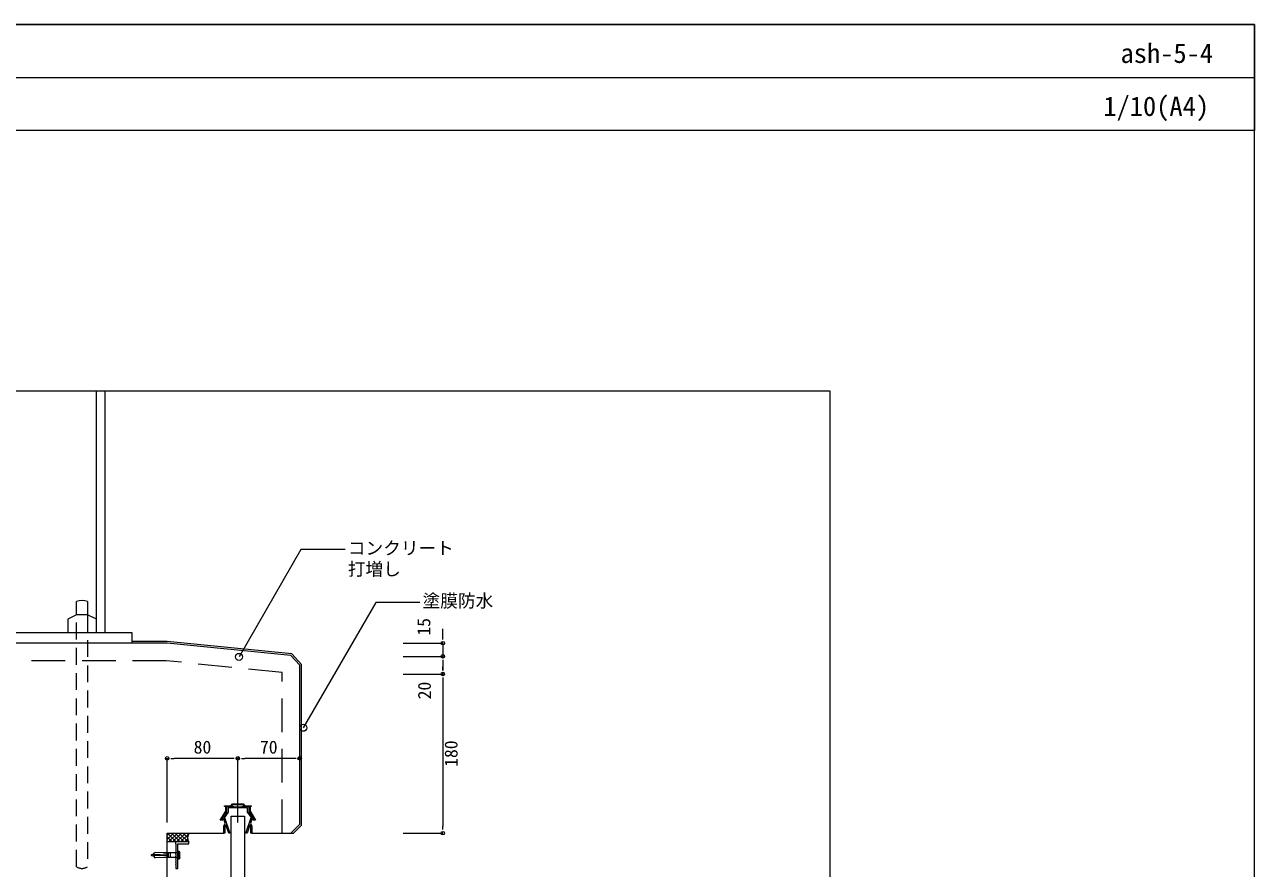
# Model space of a CAD drawing. Units: millimetres, scale not verified. Extents: x -1380 to 1380, y -955 to 955.
# Drawn here: x -11 to 1380, y 0 to 955 of the extents above; entities that cross this region are included whole.
import ezdxf
from ezdxf.enums import TextEntityAlignment as Align

# ---------------------------------------------------------------- set-up
doc = ezdxf.new("R2010")
doc.units = ezdxf.units.MM
doc.header["$LTSCALE"] = 3
doc.linetypes.add('USER1', pattern=[19.05, 12.7, -6.35])
doc.linetypes.add('USER2', pattern=[9.525, 6.35, -3.175])
for name, color, linetype, lineweight in [('0-0_0', 7, 'Continuous', 9), ('0-1_HATCH', 9, 'Continuous', 18), ('0-3_KUTAI', 3, 'Continuous', 18), ('0-4_BOUSUI', 1, 'Continuous', 18), ('0-5_MOJI', 7, 'Continuous', 18), ('0-6_sunpo', 7, 'Continuous', 18), ('0-7_KANAMONO_SCREW', 4, 'Continuous', 18), ('0-9_KANAMONO', 4, 'Continuous', 18), ('0-A_WAKU', 7, 'Continuous', 18), ('0-C_BUHIN', 7, 'Continuous', 9)]:
    doc.layers.add(name, color=color, linetype=linetype, lineweight=lineweight)
doc.styles.add('ＭＳ ゴシック', font='')
doc.styles.get('ＭＳ ゴシック').set_extended_font_data('MS Gothic')

# ---------------------------------------------------------------- blocks, each defined once
blk = doc.blocks.new('_DOT')
at = {"layer": '0-0_0'}
for p, q in [((-0.5, 0), (-1, 0)), ((0.25, 0), (-0.25, 0))]:
    blk.add_line(p, q, dxfattribs=at)
blk.add_circle((0, 0), 0.25, dxfattribs=at)

msp = doc.modelspace()

# ---------------------------------------------------------------- linework, layer by layer
at = {"layer": '0-0_0', "lineweight": 18}
msp.add_line((-1379.957, 895.031), (1380.043, 895.031), dxfattribs=at)
msp.add_lwpolyline([(-899.957, -659.969), (900.043, -659.969), (900.043, 540.031), (-899.957, 540.031)], close=True, dxfattribs=at)
at = {"layer": '0-1_HATCH'}
for p, q in [((150.043, 37.284), (152.79, 40.031)), ((150.043, 32.794), (157.28, 40.031)), ((155.815, 30.031), (150.043, 35.802)), ((151.325, 30.031), (150.043, 31.312)), ((160.305, 30.031), (150.305, 40.031)), ((151.77, 30.031), (161.77, 40.031)), ((164.795, 30.031), (154.795, 40.031)), ((156.26, 30.031), (166.26, 40.031)), ((169.285, 30.031), (159.285, 40.031)), ((160.751, 30.031), (170.751, 40.031)), ((173.775, 30.031), (163.775, 40.031)), ((165.241, 30.031), (174.543, 39.334)), ((173.213, 35.084), (168.265, 40.031)), ((169.731, 30.031), (173.274, 33.574)), ((174.149, 38.637), (172.755, 40.031)), ((174.221, 30.031), (174.421, 30.231))]:
    msp.add_line(p, q, dxfattribs=at)
at = {"layer": '0-3_KUTAI'}
for p, q in [((150.043, 255.031), (-149.957, 255.031)), ((150.043, 40.031), (214.043, 40.031))]:
    msp.add_line(p, q, dxfattribs=at)
at = {"layer": '0-3_KUTAI', "linetype": 'USER1'}
msp.add_line((149.046, 235.031), (-148.959, 235.031), dxfattribs=at)
at = {"layer": '0-3_KUTAI'}
for points in [[(300.043, 50.031), (300.043, 230.031), (290.093, 241.026), (150.043, 255.031)], [(246.043, 40.031), (290.043, 40.031), (300.043, 50.031)], [(900.043, -409.969), (150.043, -409.969), (150.043, 40.031)]]:
    msp.add_lwpolyline(points, dxfattribs=at)
at = {"layer": '0-3_KUTAI', "linetype": 'USER1'}
msp.add_lwpolyline([(280.043, 40.031), (280.043, 221.931), (149.046, 235.031)], dxfattribs=at)
at = {"layer": '0-4_BOUSUI'}
for p, q in [((150.143, 257.031), (110.043, 257.031)), ((160.043, 30.031), (150.043, 30.031)), ((290.043, 40.031), (292.872, 40.031))]:
    msp.add_line(p, q, dxfattribs=at)
msp.add_lwpolyline([(292.872, 40.031), (302.043, 49.203), (302.043, 230.802), (291.059, 242.94), (150.143, 257.031)], dxfattribs=at)
msp.add_arc((181.947, 34.682), 8.744, 142.28627, 212.13746, dxfattribs=at)
at = {"layer": '0-5_MOJI'}
for points in [[(351.459, 360.855), (301.459, 360.855), (231.385, 239.483)], [(436.025, 301.2), (386.025, 301.2), (304.071, 159.251)]]:
    msp.add_lwpolyline(points, dxfattribs=at)
for centre in [(231.385, 239.483), (304.071, 159.251)]:
    msp.add_circle(centre, 4, dxfattribs=at)
at = {"layer": '0-6_sunpo'}
for p, q in [((461.965, 263.031), (461.965, 271.031)), ((416.965, 255.031), (461.965, 255.031)), ((461.965, 255.031), (461.965, 240.031)), ((416.965, 240.031), (461.965, 240.031)), ((416.965, 240.031), (461.965, 240.031)), ((461.965, 232.031), (461.965, 228.031)), ((461.965, 232.031), (461.965, 224.031)), ((416.965, 220.031), (461.965, 220.031)), ((416.965, 220.031), (461.965, 220.031)), ((461.965, 212.031), (461.965, 48.031)), ((150.043, 52.102), (150.043, 124.633)), ((222.043, 124.633), (158.043, 124.633)), ((230.043, 52.102), (230.043, 124.633)), ((230.043, 52.102), (230.043, 124.633)), ((292.043, 124.633), (238.043, 124.633)), ((300.043, 55.031), (300.043, 124.633)), ((416.965, 40.031), (461.965, 40.031))]:
    msp.add_line(p, q, dxfattribs=at)
at = {"layer": '0-7_KANAMONO_SCREW'}
for p, q in [((135.221, 16.626), (132.301, 15.416)), ((135.221, 13.437), (132.301, 14.646)), ((134.623, 16.378), (135.221, 13.988)), ((149.387, 15.239), (135.221, 15.864)), ((149.387, 14.823), (135.221, 14.198)), ((135.221, 14.198), (135.221, 12.531)), ((136.01, 15.83), (136.405, 14.25)), ((146.474, 17.66), (136.369, 18.105)), ((137.274, 15.774), (137.642, 14.305)), ((138.538, 15.718), (138.878, 14.359)), ((139.802, 15.662), (140.114, 14.414)), ((141.066, 15.607), (141.351, 14.468)), ((142.33, 15.551), (142.587, 14.523)), ((143.594, 15.495), (143.823, 14.577)), ((144.858, 15.439), (145.06, 14.632)), ((146.122, 15.384), (146.296, 14.686)), ((146.464, 17.452), (146.474, 17.66)), ((149.378, 17.323), (146.464, 17.452)), ((146.672, 17.442), (146.682, 17.65)), ((149.179, 17.54), (146.682, 17.65)), ((147.386, 15.328), (147.533, 14.741)), ((148.65, 15.272), (148.769, 14.795)), ((149.17, 17.332), (149.179, 17.54)), ((149.378, 17.323), (149.387, 17.531)), ((161.21, 17.531), (149.387, 17.531)), ((149.387, 15.239), (149.387, 14.823)), ((151.054, 17.531), (151.054, 12.531)), ((153.554, 17.531), (153.554, 12.531)), ((162.043, 19.614), (162.043, 18.364)), ((162.043, 19.614), (163.71, 19.614)), ((162.043, 18.364), (162.043, 11.698)), ((163.71, 19.614), (163.71, 10.448)), ((164.127, 18.573), (163.71, 18.573)), ((164.127, 11.489), (164.127, 18.573)), ((164.127, 18.573), (164.335, 17.531)), ((164.335, 12.531), (164.335, 17.531)), ((135.221, 12.531), (136.369, 11.957)), ((146.474, 12.403), (136.369, 11.957)), ((149.378, 12.739), (146.464, 12.611)), ((146.464, 12.611), (146.474, 12.403)), ((146.672, 12.62), (146.682, 12.412)), ((149.179, 12.522), (146.682, 12.412)), ((149.17, 12.73), (149.179, 12.522)), ((149.378, 12.739), (149.387, 12.531)), ((161.21, 12.531), (149.387, 12.531)), ((162.043, 11.698), (162.043, 10.448)), ((163.71, 10.448), (162.043, 10.448)), ((163.71, 11.489), (164.127, 11.489)), ((164.335, 12.531), (164.127, 11.489))]:
    msp.add_line(p, q, dxfattribs=at)
msp.add_lwpolyline([(135.221, 15.864), (135.221, 17.531), (136.369, 18.105)], dxfattribs=at)
for centre, radius, start, end in [((132.46, 15.031), 0.417, 112.5, 247.5), ((161.21, 18.364), 0.833, 270, 0), ((161.21, 11.698), 0.833, 0, 90)]:
    msp.add_arc(centre, radius, start, end, dxfattribs=at)
at = {"layer": '0-9_KANAMONO'}
for p, q in [((70.043, 267.031), (70.043, 540.031)), ((80.043, 267.031), (80.043, 540.031)), ((47.543, 287.031), (47.543, 302.031)), ((60.043, 302.031), (60.043, 287.031)), ((217.543, 70.031), (225.043, 70.031)), ((162.043, 14.781), (161.874, 14.843))]:
    msp.add_line(p, q, dxfattribs=at)
at = {"layer": '0-9_KANAMONO', "linetype": 'USER2'}
for p, q in [((47.543, 2.031), (47.543, 287.031)), ((60.043, 287.031), (60.043, 2.031))]:
    msp.add_line(p, q, dxfattribs=at)
at = {"layer": '0-9_KANAMONO'}
for points in [[(70.043, 267.031), (70.043, 282.031), (60.043, 287.031), (47.543, 287.031), (37.543, 282.031), (37.543, 267.031)], [(-109.957, 267.031), (110.043, 267.031), (110.043, 255.031), (-109.957, 255.031)], [(230.043, 72.031), (224.458, 72.031), (222.458, 70.031), (217.293, 70.031), (217.293, 64.444), (211.543, 55.531), (213.043, 55.531), (213.043, 54.731), (210.043, 54.731), (216.293, 64.731), (216.293, 70.031), (215.043, 70.031), (215.043, 71.031), (222.043, 71.031), (224.043, 73.031), (230.043, 73.031), (236.043, 73.031), (238.043, 71.031), (245.043, 71.031), (245.043, 70.031), (243.793, 70.031), (243.793, 64.731), (250.043, 54.731), (247.043, 54.731), (247.043, 55.531), (248.543, 55.531), (242.793, 64.444), (242.793, 70.031), (237.629, 70.031), (235.629, 72.031)]]:
    msp.add_lwpolyline(points, close=True, dxfattribs=at)
for points in [[(225.043, 70.031), (225.443, 69.631), (234.643, 69.631), (235.043, 70.031), (242.543, 70.031), (242.543, 64.031), (248.543, 55.531), (245.941, 56.216), (244.224, 51.183), (246.043, 48.031), (246.043, 40.031), (244.743, 40.031), (244.743, 47.683), (243.666, 49.549), (240.417, 40.031), (239.043, 40.031), (245.017, 57.531), (245.707, 57.296), (241.143, 63.76), (241.143, 68.531), (235.043, 68.531), (234.843, 68.731), (225.243, 68.731), (225.043, 68.531), (218.943, 68.531), (218.943, 63.76), (214.38, 57.296), (215.07, 57.531), (221.043, 40.031), (219.67, 40.031), (216.421, 49.549), (215.343, 47.683), (215.343, 40.031), (214.043, 40.031), (214.043, 48.031), (215.863, 51.183), (214.145, 56.216), (211.543, 55.531), (217.543, 64.031), (217.543, 70.031)], [(161.874, 15.219), (162.043, 15.281), (162.043, 28.031), (174.543, 28.031), (174.543, 30.031), (159.543, 30.031), (159.543, 28.031), (160.043, 28.031), (160.043, 17.031), (159.618, 16.687)], [(159.618, 16.376), (160.043, 16.031), (160.043, 14.031), (159.618, 13.687)], [(159.618, 4.376), (160.043, 4.031), (160.043, 0.031), (162.043, 0.031), (162.043, 14.781)], [(159.618, 13.376), (160.043, 13.031), (160.043, 11.031), (159.618, 10.687)], [(159.618, 10.376), (160.043, 10.031), (160.043, 8.031), (159.618, 7.687)], [(159.618, 7.376), (160.043, 7.031), (160.043, 5.031), (159.618, 4.687)]]:
    msp.add_lwpolyline(points, dxfattribs=at)
for centre, radius, start, end in [((53.793, 285.974), 17.23, 68.7317, 111.2683), ((159.743, 16.531), 0.2, 128.97666, 231.02334), ((161.943, 15.031), 0.2, 110.2297, 249.7703), ((159.743, 13.531), 0.2, 128.97666, 231.02334), ((159.743, 10.531), 0.2, 128.97666, 231.02334), ((159.743, 7.531), 0.2, 128.97666, 231.02334), ((159.743, 4.531), 0.2, 128.97666, 231.02334)]:
    msp.add_arc(centre, radius, start, end, dxfattribs=at)
at = {"layer": '0-9_KANAMONO', "linetype": 'USER2'}
msp.add_arc((53.793, 11.412), 11.273, 236.32741, 303.67259, dxfattribs=at)
at = {"layer": '0-A_WAKU'}
for points in [[(1380.043, 835.031), (-1379.957, 835.031), (-1379.957, 955.031), (1380.043, 955.031)], [(-1379.957, -954.969), (1380.043, -954.969), (1380.043, 955.031), (-1379.957, 955.031)]]:
    msp.add_lwpolyline(points, close=True, dxfattribs=at)
at = {"layer": '0-C_BUHIN'}
msp.add_lwpolyline([(237.543, 59.231), (237.543, -262.969), (222.543, -262.969), (222.543, 59.231)], close=True, dxfattribs=at)

# ---------------------------------------------------------------- block references
at = {"layer": '0-6_sunpo', "xscale": 8, "yscale": 8}
for p, rotation in [((461.965, 255.031), 270), ((461.965, 240.031), 90), ((461.965, 240.031), 90), ((461.965, 220.031), 270), ((461.965, 220.031), 90), ((150.043, 124.633), 180), ((230.043, 124.633), 180), ((461.965, 40.031), 270)]:
    msp.add_blockref('_DOT', p, dxfattribs=dict(at, rotation=rotation))
for p in [(230.043, 124.633), (300.043, 124.633)]:
    msp.add_blockref('_DOT', p, dxfattribs=at)

# ---------------------------------------------------------------- texts
at = {"layer": '0-5_MOJI', "style": 'ＭＳ ゴシック'}
for s, p in [('コンクリート', (354.459, 350.855)), ('打増し', (354.459, 327.118)), ('塗膜防水', (439.025, 291.2))]:
    msp.add_text(s, height=14.66, dxfattribs=at).set_placement(p, align=Align.BOTTOM_LEFT)
at = {"layer": '0-6_sunpo', "style": 'ＭＳ ゴシック'}
for s, p in [('15', (452.195, 263.531)), ('20', (452.815, 191.426)), ('180', (482.965, 115.031))]:
    msp.add_text(s, height=14.66, rotation=90, dxfattribs=at).set_placement(p, align=Align.BOTTOM_LEFT)
for s, p in [('80', (180.043, 125.633)), ('70', (255.043, 125.633))]:
    msp.add_text(s, height=14.66, dxfattribs=at).set_placement(p, align=Align.BOTTOM_LEFT)
at = {"layer": '0-A_WAKU', "style": 'ＭＳ ゴシック'}
for s, p in [('ash-5-4', (1228.597, 905.031)), ('1/10(A4)', (1209.104, 845.031))]:
    msp.add_text(s, height=21.99, dxfattribs=at).set_placement(p, align=Align.BOTTOM_LEFT)

doc.saveas('drawing.dxf')
